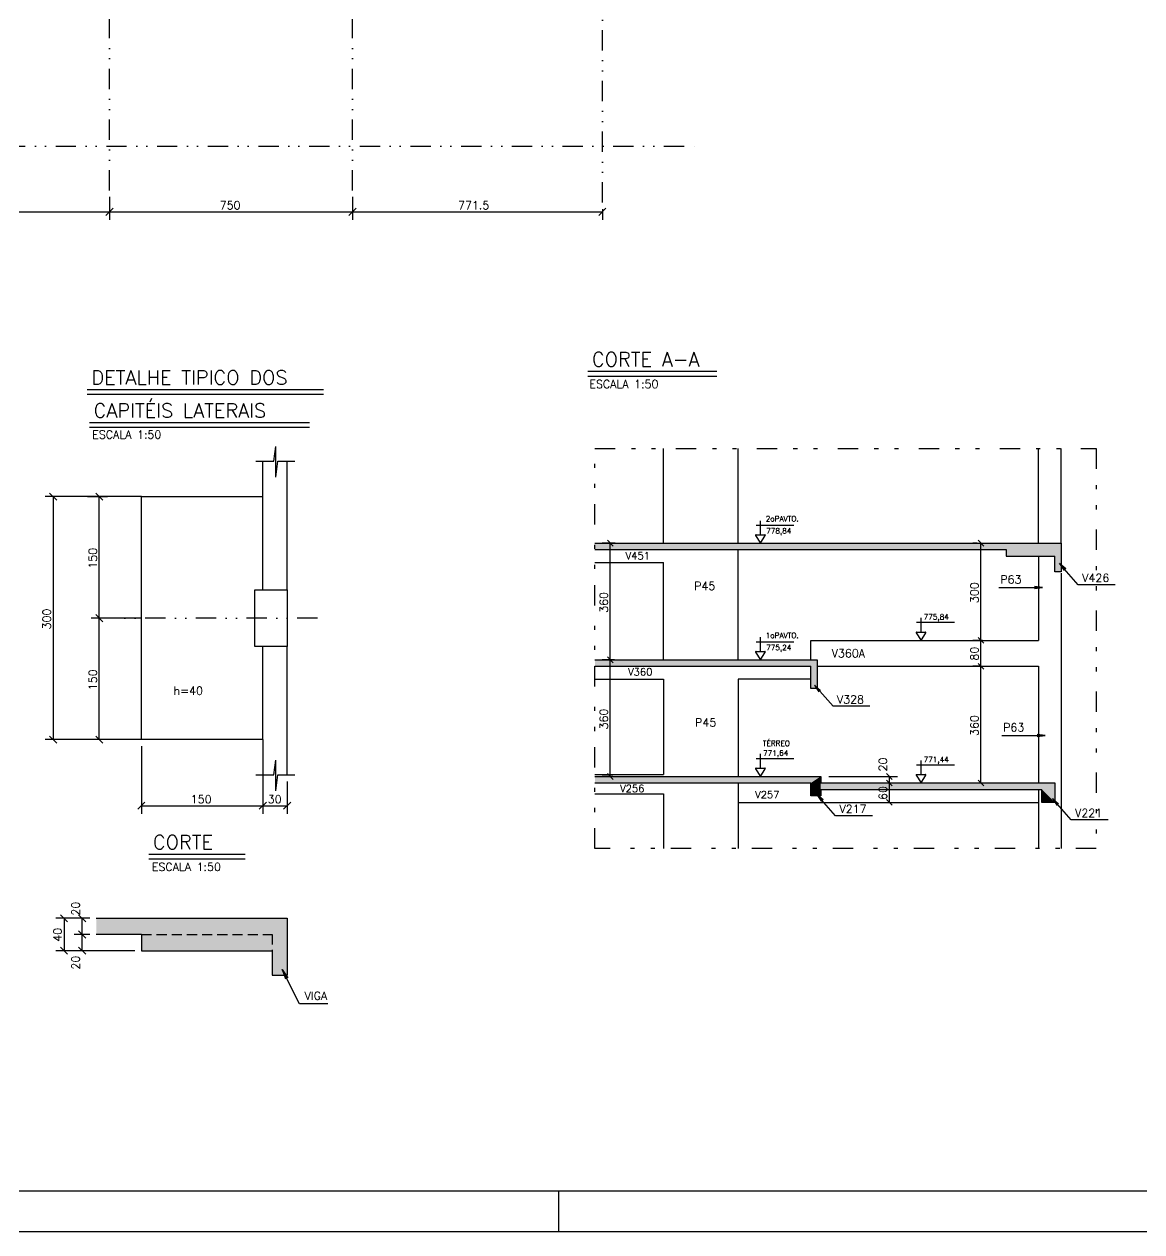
# Model space of a CAD drawing. Extents: x 550442 to 565317, y -292 to 10221.
# Drawn here: x 558416 to 561867, y -292 to 3435 of the extents above; entities that cross this region are included whole.
import ezdxf

# ---------------------------------------------------------------- set-up
doc = ezdxf.new("R2010")
doc.units = 0
doc.header["$LTSCALE"] = 125
doc.header["$MEASUREMENT"] = 0
for name, pattern in [('DIVIDE', [1.25, 0.5, -0.25, 0, -0.25, 0, -0.25]), ('ESTILO_TQS_0003', [0.91, 0.5, -0.2, 0.01, -0.2]), ('ESTILO_TQS_0004', [2, 0.5, -0.4, 0.1, -0.4, 0.1, -0.5]), ('HIDDEN', [0.375, 0.25, -0.125])]:
    doc.linetypes.add(name, pattern=pattern)
doc.layers.get('0').update_dxf_attribs({"linetype": 'CONTINUOUS'})
for name, color, linetype in [('110', 113, 'CONTINUOUS'), ('204', 7, 'ESTILO_TQS_0003'), ('205', 14, 'DIVIDE'), ('210', 11, 'HIDDEN'), ('216', 7, 'CONTINUOUS'), ('220', 4, 'CONTINUOUS'), ('221', 5, 'CONTINUOUS'), ('222', 6, 'CONTINUOUS'), ('238', 11, 'CONTINUOUS'), ('250', 5, 'CONTINUOUS'), ('253', 253, 'CONTINUOUS')]:
    doc.layers.add(name, color=color, linetype=linetype)
doc.styles.get("Standard").update_dxf_attribs({"font": 'ROMANS.SHX'})

msp = doc.modelspace()

# ---------------------------------------------------------------- linework, layer by layer
for p, q in [((560067.2, -291.7), (560067.2, -166.7)), ((565317.2, -291.7), (550442.2, -291.7))]:
    msp.add_line(p, q)
at = {"layer": '110'}
for points in [[(561617.2, 1833.6), (561448.2, 1813.6), (560178.3, 1813.6)], [(561617.2, 1833.6), (560178.3, 1813.6), (560178.3, 1833.6)], [(561617.2, 1833.6), (560178.3, 1833.6), (561617.2, 1833.6)], [(561617.2, 1833.6), (561598.2, 1793.6), (561448.2, 1793.6)], [(561617.2, 1833.6), (561448.2, 1793.6), (561448.2, 1813.6)], [(561617.2, 1833.6), (561617.2, 1744.6), (561598.2, 1744.6)], [(561617.2, 1833.6), (561598.2, 1744.6), (561598.2, 1793.6)], [(560845.2, 1453.6), (560864.2, 1473.6), (560178.3, 1473.6)], [(560845.2, 1453.6), (560178.3, 1473.6), (560178.3, 1453.6)], [(560845.2, 1453.6), (560178.3, 1453.6), (560845.2, 1453.6)], [(560845.2, 1453.6), (560864.2, 1384.6), (560864.2, 1473.6)], [(560845.2, 1453.6), (560845.2, 1384.6), (560864.2, 1384.6)], [(560845.2, 1093.6), (560875.2, 1113.6), (560178.3, 1113.6)], [(560845.2, 1093.6), (560178.3, 1113.6), (560178.3, 1093.6)], [(560845.2, 1093.6), (560875.2, 1093.6), (560875.2, 1113.6)], [(560845.2, 1093.6), (560845.2, 1053.6), (560875.2, 1053.6)], [(560845.2, 1093.6), (560875.2, 1053.6), (560875.2, 1093.6)], [(561558.2, 1073.6), (561598.2, 1093.6), (560875.2, 1073.6)], [(561598.2, 1093.6), (560875.2, 1093.6), (560875.2, 1073.6)], [(560875.2, 1073.6), (560875.2, 1093.6), (560875.2, 1053.6)], [(561598.2, 1033.6), (561598.2, 1093.6), (561558.2, 1073.6)], [(561558.2, 1033.6), (561598.2, 1033.6), (561558.2, 1073.6)]]:
    msp.add_solid(points, dxfattribs=at)
at = {"layer": '204', "linetype": 'ESTILO_TQS_0004'}
msp.add_lwpolyline([(561725.6, 891.4), (560178.3, 891.4), (560178.3, 2125.4), (561725.6, 2125.4), (561725.6, 891.4)], dxfattribs=at)
at = {"layer": '205'}
for p, q in [((558680, 2922.2), (558680, 9507.5)), ((559430, 2922.2), (559430, 9507.5)), ((560201.5, 2884.7), (560201.5, 9507.5)), ((551160.6, 3058.3), (560505.7, 3058.3)), ((559321.7, 1602.3), (558672, 1602.3))]:
    msp.add_line(p, q, dxfattribs=at)
at = {"layer": '210'}
for p, q in [((558778.2, 625.8), (559181.8, 625.8)), ((559181.8, 625.8), (559181.8, 575.8))]:
    msp.add_line(p, q, dxfattribs=at)
at = {"layer": '216'}
for p, q in [((558668.9, 2845.2), (558691, 2867.3)), ((558668.9, 2845.2), (558691, 2867.3)), ((559418.9, 2845.2), (559441, 2867.3)), ((559418.9, 2845.2), (559441, 2867.3)), ((560190.4, 2845.2), (560212.5, 2867.3)), ((558494.9, 1988.3), (558517, 1966.3)), ((558659.4, 1966.3), (558637.3, 1988.3)), ((558659.4, 1591.3), (558637.3, 1613.3)), ((558659.4, 1591.3), (558637.3, 1613.3)), ((558494.9, 1238.3), (558517, 1216.3)), ((558659.4, 1216.3), (558637.3, 1238.3)), ((558767.1, 1012.4), (558789.2, 1034.5)), ((559142.1, 1012.4), (559164.2, 1034.5)), ((559142.1, 1012.4), (559164.2, 1034.5)), ((559217.1, 1012.4), (559239.2, 1034.5)), ((558528.4, 686.9), (558550.5, 664.8)), ((558606.2, 664.8), (558584.1, 686.9)), ((558606.2, 614.8), (558584.1, 636.9)), ((558606.2, 614.8), (558584.1, 636.9)), ((558528.4, 586.9), (558550.5, 564.8)), ((558606.2, 564.8), (558584.1, 586.9))]:
    msp.add_line(p, q, dxfattribs=at)
at = {"layer": '216', "linetype": 'Continuous'}
for p, q in [((560234.5, 1824.7), (560216.9, 1842.4)), ((560265.8, 1833.6), (560265.8, 1833.6)), ((561378.9, 1824.7), (561361.2, 1842.4)), ((561382.9, 1833.6), (561382.9, 1833.6)), ((561378.9, 1524.7), (561361.2, 1542.4)), ((561378.9, 1524.7), (561361.2, 1542.4)), ((561395, 1533.6), (561395, 1533.6)), ((561399.5, 1533.6), (561399.5, 1533.6)), ((560234.5, 1464.7), (560216.9, 1482.4)), ((560234.5, 1464.7), (560216.9, 1482.4)), ((560263.7, 1473.6), (560263.7, 1473.6)), ((560263.7, 1473.6), (560263.7, 1473.6)), ((561339.8, 1453.6), (561339.8, 1453.6)), ((561378.9, 1444.7), (561361.2, 1462.4)), ((561378.9, 1444.7), (561361.2, 1462.4)), ((561395, 1453.6), (561395, 1453.6)), ((560234.5, 1104.7), (560216.9, 1122.4)), ((561096.3, 1104.7), (561078.6, 1122.4)), ((560258.3, 1113.6), (560258.3, 1113.6)), ((560875.2, 1113.6), (560875.2, 1113.6)), ((561069.1, 1093.6), (561069.1, 1093.6)), ((561069.1, 1093.6), (561069.1, 1093.6)), ((561096.3, 1084.7), (561078.6, 1102.4)), ((561096.3, 1084.7), (561078.6, 1102.4)), ((561348.9, 1093.6), (561348.9, 1093.6)), ((561378.9, 1084.7), (561361.2, 1102.4)), ((561096.3, 1024.7), (561078.6, 1042.4)), ((561079.5, 1033.6), (561079.5, 1033.6))]:
    msp.add_line(p, q, dxfattribs=at)
for points in [[(561784.5, 1705.5), (561670.4, 1705.5), (561613, 1770.4), (561631.8, 1754), (561613, 1770.4), (561626.9, 1749.7)], [(561425.2, 1696.6), (561559.8, 1696.6), (561535, 1693.3), (561559.8, 1696.6), (561535, 1699.8)], [(561027.4, 1330.4), (560913.3, 1330.4), (560855.8, 1395.3), (560874.7, 1378.9), (560855.8, 1395.3), (560869.8, 1374.6)], [(561434, 1240.1), (561568.6, 1240.1), (561543.9, 1236.8), (561568.6, 1240.1), (561543.9, 1243.3)], [(561035.2, 992.6), (560921.2, 992.6), (560863.7, 1057.5), (560882.6, 1041.1), (560863.7, 1057.5), (560877.7, 1036.8)], [(561762.6, 980.1), (561648.5, 980.1), (561591.1, 1045.1), (561609.9, 1028.7), (561591.1, 1045.1), (561605, 1024.4)]]:
    msp.add_lwpolyline(points, dxfattribs=at)
at = {"layer": '220'}
for p, q in [((560178.3, 1833.6), (561598.2, 1833.6)), ((560178.3, 1813.6), (561448.2, 1813.6)), ((561448.2, 1813.6), (561448.2, 1793.6)), ((561448.2, 1793.6), (561598.2, 1793.6)), ((560178.3, 1473.6), (560845.2, 1473.6)), ((560178.3, 1453.6), (560845.2, 1453.6)), ((560178.3, 1113.6), (560845.2, 1113.6)), ((560178.3, 1093.6), (560845.2, 1093.6)), ((560875.2, 1093.6), (561558.2, 1093.6)), ((560875.2, 1073.6), (561558.2, 1073.6)), ((558639, 675.8), (559228.2, 675.8)), ((559228.2, 675.8), (559228.2, 500.8)), ((558778.2, 625.8), (558639, 625.8)), ((558778.2, 625.8), (558778.2, 575.8)), ((558778.2, 575.8), (559181.8, 575.8)), ((559181.8, 575.8), (559181.8, 500.8)), ((559181.8, 500.8), (559228.2, 500.8))]:
    msp.add_line(p, q, dxfattribs=at)
for points in [[(561598.2, 1833.6), (561617.2, 1833.6), (561617.2, 1744.6), (561598.2, 1744.6), (561598.2, 1793.6)], [(559128.2, 1689.8), (559228.2, 1689.8), (559228.2, 1514.8), (559128.2, 1514.8), (559128.2, 1689.8)], [(560845.2, 1473.6), (560864.2, 1473.6), (560864.2, 1384.6), (560845.2, 1384.6), (560845.2, 1453.6)], [(560845.2, 1113.6), (560875.2, 1113.6), (560875.2, 1093.6)], [(560875.2, 1073.6), (560875.2, 1053.6), (560845.2, 1053.6), (560845.2, 1093.6)], [(561558.2, 1093.6), (561598.2, 1093.6), (561598.2, 1033.6), (561558.2, 1033.6), (561558.2, 1073.6)]]:
    msp.add_lwpolyline(points, dxfattribs=at)
at = {"layer": '221'}
for p, q in [((560156.5, 2349.1), (560554.3, 2349.1)), ((558611.3, 2293), (559340.9, 2293)), ((558618.2, 2191.3), (559297.6, 2191.3)), ((558801.2, 859), (559098.6, 859))]:
    msp.add_line(p, q, dxfattribs=at)
at = {"layer": '222'}
for p, q in [((560156.5, 2364.1), (560554.3, 2364.1)), ((558611.3, 2308), (559340.9, 2308)), ((558618.2, 2206.3), (559297.6, 2206.3)), ((558801.2, 874), (559098.6, 874)), ((565192.2, -166.7), (550754.7, -166.7))]:
    msp.add_line(p, q, dxfattribs=at)
at = {"layer": '238'}
for p, q in [((560390.2, 1833.6), (560390.2, 2125.4)), ((560620.2, 1833.6), (560620.2, 2125.4)), ((561547.2, 1833.6), (561547.2, 2125.4)), ((561617.2, 1833.6), (561617.2, 2125.4)), ((559153.2, 1977.3), (559153.2, 2086.2)), ((559228.2, 1689.8), (559228.2, 2086.2)), ((558778.2, 1977.3), (559153.2, 1977.3)), ((558778.2, 1227.3), (558778.2, 1977.3)), ((559153.2, 1689.8), (559153.2, 1977.3)), ((560689.3, 1859.4), (560689.3, 1903)), ((560675.6, 1889.4), (560792.3, 1889.4)), ((560674.4, 1857.1), (560689.3, 1833.6)), ((560675.6, 1859.4), (560689.3, 1859.4)), ((560689.3, 1859.4), (560702.9, 1859.4)), ((560689.3, 1833.6), (560704.2, 1857.1)), ((560620.2, 1473.6), (560620.2, 1813.6)), ((561547.2, 1793.6), (561547.2, 1533.6)), ((560178.3, 1773.6), (560390.2, 1773.6)), ((560390.2, 1473.6), (560390.2, 1773.6)), ((561617.2, 1740.8), (561617.2, 891.4)), ((561185, 1559.4), (561185, 1603)), ((561171.4, 1589.4), (561288, 1589.4)), ((560675.6, 1529.4), (560792.3, 1529.4)), ((560689.3, 1499.4), (560689.3, 1543)), ((560845.2, 1533.6), (561547.2, 1533.6)), ((560845.2, 1473.6), (560845.2, 1533.6)), ((561170.1, 1557.1), (561185, 1533.6)), ((561171.4, 1559.4), (561185, 1559.4)), ((561185, 1559.4), (561198.7, 1559.4)), ((561185, 1533.6), (561199.9, 1557.1)), ((559153.2, 1227.3), (559153.2, 1514.8)), ((559228.2, 1118.4), (559228.2, 1514.8)), ((560674.4, 1497.1), (560689.3, 1473.6)), ((560675.6, 1499.4), (560689.3, 1499.4)), ((560689.3, 1499.4), (560702.9, 1499.4)), ((560689.3, 1473.6), (560704.2, 1497.1)), ((560864.2, 1453.6), (561547.2, 1453.6)), ((561547.2, 1453.6), (561547.2, 1093.6)), ((560178.3, 1413.6), (560390.2, 1413.6)), ((560390.2, 1413.6), (560390.2, 1119.6)), ((560845.2, 1413.6), (560620.2, 1413.6)), ((560620.2, 1413.6), (560620.2, 1113.6)), ((559153.2, 1227.3), (558778.2, 1227.3)), ((559153.2, 1227.3), (559153.2, 1118.4)), ((560675.6, 1169.4), (560792.3, 1169.4)), ((560689.3, 1139.4), (560689.3, 1183)), ((561185, 1119.4), (561185, 1163)), ((560178.3, 1119.6), (560390.2, 1119.6)), ((560674.4, 1137.1), (560689.3, 1113.6)), ((560675.6, 1139.4), (560689.3, 1139.4)), ((560689.3, 1139.4), (560702.9, 1139.4)), ((560689.3, 1113.6), (560704.2, 1137.1)), ((561171.4, 1149.4), (561288, 1149.4)), ((561171.4, 1119.4), (561185, 1119.4)), ((561185, 1119.4), (561198.7, 1119.4)), ((560620.2, 1093.6), (560620.2, 891.4)), ((561170.1, 1117.1), (561185, 1093.6)), ((561185, 1093.6), (561199.9, 1117.1)), ((560178.3, 1059.6), (560390.2, 1059.6)), ((560390.2, 1059.6), (560390.2, 891.4)), ((561547.2, 1073.6), (561547.2, 891.4)), ((560620.2, 1033.6), (561547.2, 1033.6))]:
    msp.add_line(p, q, dxfattribs=at)
for centre, start, end in [((560675.6, 1857.9), 90, 212.377), ((560702.9, 1857.9), 327.6277, 90), ((561171.4, 1557.9), 90, 212.377), ((561198.7, 1557.9), 327.6277, 90), ((560675.6, 1497.9), 90, 212.377), ((560702.9, 1497.9), 327.6277, 90), ((560675.6, 1137.9), 90, 212.377), ((560702.9, 1137.9), 327.6277, 90), ((561171.4, 1117.9), 90, 212.377), ((561198.7, 1117.9), 327.6277, 90)]:
    msp.add_arc(centre, 1.5, start, end, dxfattribs=at)
at = {"layer": '250'}
for p, q in [((558680, 2902.2), (558680, 2831.2)), ((559430, 2902.2), (559430, 2831.2)), ((557930, 2856.2), (558680, 2856.2)), ((558680, 2856.2), (559430, 2856.2)), ((559430, 2856.2), (560201.5, 2856.2)), ((560201.5, 2864.7), (560201.5, 2831.2)), ((559187, 2086.2), (559193.1, 2131.5)), ((559193.1, 2036.8), (559193.1, 2131.5)), ((559131, 2086.2), (559187, 2086.2)), ((559193.1, 2036.8), (559199.5, 2086.2)), ((559199.5, 2086.2), (559251.9, 2086.2)), ((558778.2, 1977.3), (558480.9, 1977.3)), ((558505.9, 1977.3), (558505.9, 1227.3)), ((558611.4, 1977.3), (558673.3, 1977.3)), ((558648.3, 1602.3), (558648.3, 1977.3)), ((558778.2, 1602.3), (558623.3, 1602.3)), ((558648.3, 1227.3), (558648.3, 1602.3)), ((558778.2, 1227.3), (558480.9, 1227.3)), ((558778.2, 1227.3), (558623.3, 1227.3)), ((558778.2, 1207.3), (558778.2, 998.4)), ((559153.2, 1207.3), (559153.2, 998.4)), ((559187, 1118.4), (559193.1, 1163.7)), ((559193.1, 1069), (559193.1, 1163.7)), ((559131, 1118.4), (559187, 1118.4)), ((559193.1, 1069), (559199.5, 1118.4)), ((559199.5, 1118.4), (559251.9, 1118.4)), ((559228.2, 1098.4), (559228.2, 998.4)), ((558778.2, 1023.4), (559153.2, 1023.4)), ((559153.2, 1023.4), (559228.2, 1023.4)), ((558619, 675.8), (558514.5, 675.8)), ((558539.5, 675.8), (558539.5, 575.8)), ((558619, 675.8), (558570.2, 675.8)), ((558595.2, 625.8), (558595.2, 675.8)), ((558619, 625.8), (558570.2, 625.8)), ((558595.2, 575.8), (558595.2, 625.8)), ((558758.2, 575.8), (558514.5, 575.8)), ((558637.8, 575.8), (558570.2, 575.8))]:
    msp.add_line(p, q, dxfattribs=at)
at = {"layer": '250', "linetype": 'Continuous'}
for p, q in [((560240.8, 1833.6), (560200.7, 1833.6)), ((560225.7, 1473.6), (560225.7, 1833.6)), ((561357.9, 1833.6), (561345, 1833.6)), ((561370, 1533.6), (561370, 1833.6)), ((561374.5, 1533.6), (561345, 1533.6)), ((561370, 1533.6), (561345, 1533.6)), ((561370, 1453.6), (561370, 1533.6)), ((560238.7, 1473.6), (560200.7, 1473.6)), ((560238.7, 1473.6), (560200.7, 1473.6)), ((560225.7, 1113.6), (560225.7, 1473.6)), ((561370, 1453.6), (561345, 1453.6)), ((561364.8, 1453.6), (561395, 1453.6)), ((561370, 1093.6), (561370, 1453.6)), ((560233.3, 1113.6), (560200.7, 1113.6)), ((560900.2, 1113.6), (561112.5, 1113.6)), ((561087.5, 1093.6), (561087.5, 1113.6)), ((561087.5, 1033.6), (561087.5, 1093.6)), ((561094.1, 1093.6), (561112.5, 1093.6)), ((561094.1, 1093.6), (561112.5, 1093.6)), ((561373.9, 1093.6), (561395, 1093.6)), ((561104.5, 1033.6), (561112.5, 1033.6))]:
    msp.add_line(p, q, dxfattribs=at)
at = {"layer": '250'}
msp.add_lwpolyline([(559354, 411.9), (559266.5, 411.9), (559213.3, 518.2), (559230.8, 492.3), (559213.3, 518.2), (559223.5, 488.6)], dxfattribs=at)
at = {"layer": '253'}
for points in [[(559228.2, 675.8), (558778.2, 625.8), (558639, 625.8)], [(559228.2, 675.8), (558639, 625.8), (558639, 675.8)], [(559228.2, 675.8), (559181.8, 575.8), (558778.2, 575.8)], [(559228.2, 675.8), (558778.2, 575.8), (558778.2, 625.8)], [(559228.2, 675.8), (559228.2, 500.8), (559181.8, 500.8)], [(559228.2, 675.8), (559181.8, 500.8), (559181.8, 575.8)]]:
    msp.add_solid(points, dxfattribs=at)

# ---------------------------------------------------------------- texts
at = {"layer": '216'}
for s, height, p in [('750', 25, (559020, 2863.7)), ('771.5', 25, (559755.7, 2863.7)), ('ESCALA 1:50', 25, (560161.2, 2312.2)), ('ESCALA 1:50', 25, (558626.5, 2156)), ('2oPAVTO.', 16.5, (560705.5, 1900.8)), ('778,84', 16.5, (560707, 1863.2)), ('V451', 22.5, (560272.9, 1783.4)), ('P63', 25, (561429.7, 1709.1)), ('V426', 25, (561682.5, 1713.9)), ('P45', 25, (560484.6, 1688.9)), ('775,84', 16.5, (561193.1, 1597.7)), ('1oPAVTO.', 16.5, (560705.5, 1540.8)), ('775,24', 16.5, (560707, 1503.2)), ('V360A', 25, (560909.2, 1481.1)), ('V360', 22.5, (560280.5, 1425.1)), ('h=40', 25, (558877.4, 1365.8)), ('V328', 25, (560925.4, 1338.8)), ('P45', 25, (560487.5, 1267.8)), ('P63', 25, (561438.5, 1252.6)), ('TÉRREO', 16.5, (560696.6, 1207.5)), ('771,64', 16.5, (560697.4, 1177.7)), ('771,44', 16.5, (561193.1, 1157.7)), ('V256', 22.5, (560255.8, 1065.2)), ('150', 25, (558930.7, 1030.9)), ('30', 25, (559168.2, 1030.9)), ('V257', 22.5, (560672.8, 1046.2)), ('V217', 25, (560933.3, 1001)), ('V221', 25, (561660.6, 988.5)), ('ESCALA 1:50', 25, (558810.5, 822)), ('VIGA', 25, (559282.1, 424.4))]:
    msp.add_text(s, height=height, dxfattribs=at).set_placement(p)
for s, p in [('150', (558640.8, 1754.8)), ('300', (558498.4, 1567.3)), ('150', (558640.8, 1379.8)), ('20', (558587.7, 684.2)), ('40', (558532, 603.3)), ('20', (558587.7, 517.5))]:
    msp.add_text(s, height=25, rotation=90, dxfattribs=at).set_placement(p)
at = {"layer": '216', "linetype": 'Continuous'}
for s, p in [('360', (560218.2, 1618.6)), ('300', (561362.5, 1648.6)), ('80', (561362.5, 1471.1)), ('360', (560218.2, 1258.6)), ('360', (561362.5, 1238.6)), ('20', (561079.9, 1129)), ('60', (561080, 1041.1))]:
    msp.add_text(s, height=25, rotation=90, dxfattribs=at).set_placement(p)
at = {"layer": '222'}
for s, p in [('CORTE A-A', (560169, 2379.1)), ('DETALHE TIPICO DOS', (558623.8, 2323)), ('CAPITÉIS LATERAIS', (558630.7, 2221.3)), ('CORTE', (558813.7, 889))]:
    msp.add_text(s, height=43.75, dxfattribs=at).set_placement(p)

doc.saveas('drawing.dxf')
